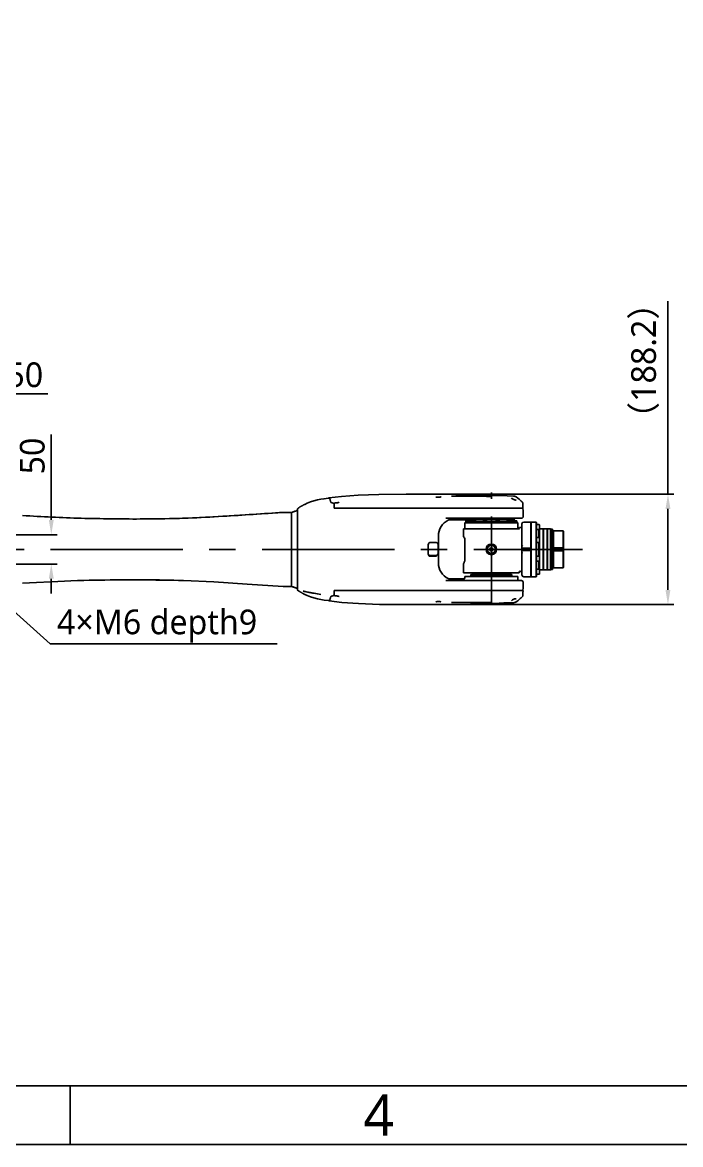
# Model space of a CAD drawing. Header units: millimetres. Extents: x 5828 to 7155, y 123 to 421.
# Drawn here: x 6437.1 to 6493.1, y 123.6 to 219.1 of the extents above; entities that cross this region are included whole.
import ezdxf
from ezdxf import colors
from ezdxf.entities.mleader import LeaderData, LeaderLine
from ezdxf.enums import TextEntityAlignment as Align
from ezdxf.math import Vec2, Vec3

# ---------------------------------------------------------------- set-up
doc = ezdxf.new("R2010")
doc.units = ezdxf.units.MM
doc.linetypes.add('CENTER', pattern=[0.6, 0.375, -0.075, 0.075, -0.075])
for name, color, linetype in [('中心线', 7, 'Continuous'), ('外形图', 7, 'Continuous'), ('多重引线', 7, 'Continuous'), ('尺寸标注', 7, 'Continuous'), ('模板', 7, 'Continuous')]:
    doc.layers.add(name, color=color, linetype=linetype)
doc.styles.add('微软雅黑', font='msyh.ttc', dxfattribs={"height": 2})
doc.dimstyles.new('尺寸标注_1_20比例', dxfattribs={"dimtxt": 1.5, "dimasz": 1.25, "dimexe": 0.5, "dimexo": 0.4, "dimgap": 0.5, "dimtad": 1, "dimdec": 1, "dimlfac": 20, "dimdsep": 46, "dimtxsty": '微软雅黑', "dimcen": 0.09, "dimadec": 0, "dimazin": 0, "dimtp": 0.01, "dimtm": 0.01, "dimtfac": 1, "dimtdec": 1, "dimtofl": 0, "dimtmove": 0, "dimatfit": 3, "dimfxl": 1, "dimtolj": 1, "dimarcsym": 0})

# ---------------------------------------------------------------- blocks, each defined once
blk = doc.blocks.new('图纸页')
at = {"layer": '模板', "color": 2}
blk.add_line((6441.156, 123.623), (6441.156, 128.623), dxfattribs=at)
for points in [[(6283.656, 123.623), (6283.656, 420.623), (6703.656, 420.623), (6703.656, 123.623)], [(6308.656, 128.623), (6308.656, 415.623), (6698.656, 415.623), (6698.656, 128.623)]]:
    blk.add_lwpolyline(points, close=True, dxfattribs=at)
at = {"layer": '模板', "color": 2, "style": '微软雅黑'}
blk.add_text('4', height=3.5, dxfattribs=at).set_placement((6467.406, 126.123), align=Align.MIDDLE_CENTER)
for tag, height, p in [('编号', 4, (6669.32, 150.508)), ('当前页', 1.667, (6668.109, 141.186)), ('总页数', 1.667, (6673.318, 141.186)), ('比例', 1.667, (6628.656, 133.623))]:
    blk.add_attdef(tag, text='', height=height, dxfattribs=at).set_placement(p, align=Align.MIDDLE)
blk = doc.blocks.new('*D1034')
at = {"layer": 'Defpoints', "color": 0}
for p in [(6432.087, 187.468), (6429.587, 174.401), (6432.087, 174.386)]:
    blk.add_point(p, dxfattribs=at)
at = {"layer": '尺寸标注', "color": 0, "linetype": 'Continuous', "lineweight": -2}
for p, q in [((6428.337, 187.468), (6427.087, 187.468)), ((6429.587, 174.801), (6429.587, 187.968)), ((6432.087, 174.786), (6432.087, 187.968)), ((6433.337, 187.468), (6439.249, 187.468))]:
    blk.add_line(p, q, dxfattribs=at)
at = {"layer": '尺寸标注', "color": 0}
for points in [[(6428.337, 187.26), (6428.337, 187.676), (6429.587, 187.468)], [(6433.337, 187.676), (6433.337, 187.26), (6432.087, 187.468)]]:
    blk.add_solid(points, dxfattribs=at)
at = {"layer": '尺寸标注', "color": 0, "insert": (6437.299, 190.14), "char_height": 2, "attachment_point": 2, "style": '微软雅黑'}
blk.add_mtext('\\A1;\\A1;{\\H1.05x;50}', dxfattribs=at)
blk = doc.blocks.new('*D1035')
at = {"layer": 'Defpoints', "color": 0}
for p in [(6431, 175.488), (6430.974, 172.988), (6439.552, 172.988)]:
    blk.add_point(p, dxfattribs=at)
at = {"layer": '尺寸标注', "color": 0, "linetype": 'Continuous', "lineweight": -2}
for p, q in [((6439.552, 176.738), (6439.552, 184.012)), ((6431.4, 175.488), (6440.052, 175.488)), ((6431.374, 172.988), (6440.052, 172.988)), ((6439.552, 171.738), (6439.552, 170.488))]:
    blk.add_line(p, q, dxfattribs=at)
at = {"layer": '尺寸标注', "color": 0}
for points in [[(6439.344, 176.738), (6439.761, 176.738), (6439.552, 175.488)], [(6439.761, 171.738), (6439.344, 171.738), (6439.552, 172.988)]]:
    blk.add_solid(points, dxfattribs=at)
at = {"layer": '尺寸标注', "color": 0, "insert": (6436.881, 180.611), "char_height": 2, "attachment_point": 1, "rotation": 90, "style": '微软雅黑'}
blk.add_mtext('\\A1;\\A1;{\\H1.05x;50}', dxfattribs=at)
blk = doc.blocks.new('*D1036')
at = {"layer": 'Defpoints', "color": 0}
for p in [(6471.242, 178.936), (6471.305, 169.54), (6492.011, 169.54)]:
    blk.add_point(p, dxfattribs=at)
at = {"layer": '尺寸标注', "color": 0, "linetype": 'Continuous', "lineweight": -2}
for p, q in [((6492.011, 178.936), (6492.011, 195.333)), ((6471.642, 178.936), (6492.511, 178.936)), ((6492.011, 177.686), (6492.011, 170.79)), ((6471.705, 169.54), (6492.511, 169.54))]:
    blk.add_line(p, q, dxfattribs=at)
at = {"layer": '尺寸标注', "color": 0}
for points in [[(6492.22, 177.686), (6491.803, 177.686), (6492.011, 178.936)], [(6491.803, 170.79), (6492.22, 170.79), (6492.011, 169.54)]]:
    blk.add_solid(points, dxfattribs=at)
at = {"layer": '尺寸标注', "color": 0, "insert": (6488.888, 190.277), "char_height": 2, "attachment_point": 2, "rotation": 90, "style": '微软雅黑'}
blk.add_mtext('\\A1;{\\H1.05x;（\\A1;188.2）}', dxfattribs=at)

msp = doc.modelspace()

# ---------------------------------------------------------------- linework, layer by layer
at = {"layer": '中心线', "color": 7, "linetype": 'CENTER', "ltscale": 20}
msp.add_line((6476.9876, 169.5402), (6476.9876, 179.0657), dxfattribs=at)
at = {"layer": '中心线', "color": 0, "linetype": 'CENTER', "ltscale": 30}
msp.add_line((6403.4862, 174.2381), (6484.7425, 174.2381), dxfattribs=at)
at = {"layer": '外形图', "color": 0, "linetype": 'Continuous'}
for p, q in [((6463.1684, 178.6126), (6463.1363, 178.594)), ((6463.1683, 178.6126), (6463.1685, 178.6126)), ((6472.6564, 178.6895), (6472.6274, 178.6844)), ((6478.6933, 178.6101), (6478.6876, 178.6269)), ((6479.0633, 178.7206), (6479.0604, 178.7221)), ((6479.0662, 178.719), (6479.0633, 178.7206)), ((6479.0689, 178.7175), (6479.0662, 178.719)), ((6479.0716, 178.716), (6479.0689, 178.7175)), ((6479.0742, 178.7145), (6479.0716, 178.716)), ((6479.0767, 178.713), (6479.0742, 178.7145)), ((6479.0792, 178.7116), (6479.0767, 178.713)), ((6479.0816, 178.7101), (6479.0792, 178.7116)), ((6479.0839, 178.7087), (6479.0816, 178.7101)), ((6479.0862, 178.7072), (6479.0839, 178.7087)), ((6479.0885, 178.7058), (6479.0862, 178.7072)), ((6479.0908, 178.7043), (6479.0885, 178.7058)), ((6479.0931, 178.7028), (6479.0908, 178.7043)), ((6479.0954, 178.7013), (6479.0931, 178.7028)), ((6479.0979, 178.6996), (6479.0954, 178.7013)), ((6479.1008, 178.6977), (6479.0979, 178.6996)), ((6479.1033, 178.6959), (6479.1008, 178.6977)), ((6460.4874, 177.6189), (6460.479, 177.5791)), ((6460.4874, 176.2896), (6460.4874, 177.6446)), ((6460.4874, 170.9294), (6460.4874, 177.5467)), ((6461.1117, 178.066), (6461.1107, 178.0655)), ((6463.6289, 177.738), (6479.676, 177.738)), ((6463.6344, 178.1946), (6463.6337, 178.1949)), ((6463.6815, 178.1882), (6463.6594, 178.1897)), ((6464.0079, 178.2337), (6463.9789, 178.2248)), ((6464.0283, 178.2419), (6464.0079, 178.2337)), ((6464.0391, 178.2481), (6464.0283, 178.2419)), ((6479.0876, 178.4315), (6479.0876, 178.4314)), ((6479.6017, 178.2718), (6479.6018, 178.2717)), ((6479.6356, 178.2334), (6479.6315, 178.2388)), ((6479.6356, 178.2334), (6479.6359, 178.2329)), ((6479.6429, 178.2223), (6479.6359, 178.2329)), ((6453.3072, 177.0028), (6450.4497, 176.8768)), ((6450.702, 176.8851), (6450.4497, 176.8768)), ((6459.2769, 177.3874), (6453.3072, 177.0028)), ((6459.298, 177.3881), (6459.2769, 177.3874)), ((6459.9874, 177.3881), (6459.298, 177.3881)), ((6459.9887, 177.3884), (6459.9874, 177.388)), ((6459.9874, 177.3877), (6459.9874, 177.3881)), ((6459.9874, 177.3877), (6459.9874, 177.388)), ((6459.9874, 171.0894), (6459.9874, 177.3877)), ((6479.5428, 176.888), (6473.1119, 176.888)), ((6473.9807, 176.738), (6473.3548, 176.738)), ((6473.9807, 176.888), (6473.7966, 176.8768)), ((6478.9376, 176.738), (6473.9807, 176.738)), ((6474.8216, 176.513), (6474.8216, 176.638)), ((6474.8466, 176.663), (6475.0716, 176.663)), ((6475.0966, 176.513), (6475.0966, 176.638)), ((6475.2376, 176.583), (6475.2376, 176.738)), ((6475.3651, 176.583), (6475.2376, 176.583)), ((6475.2576, 176.563), (6475.2376, 176.583)), ((6475.3651, 176.563), (6475.2576, 176.563)), ((6475.2759, 176.563), (6475.2626, 176.513)), ((6475.3651, 176.513), (6475.3651, 176.638)), ((6475.3901, 176.663), (6475.6151, 176.663)), ((6475.6401, 176.513), (6475.6401, 176.638)), ((6476.3065, 176.583), (6475.6401, 176.583)), ((6476.3065, 176.563), (6475.6401, 176.563)), ((6476.3065, 176.513), (6476.3065, 176.638)), ((6476.3315, 176.663), (6476.5565, 176.663)), ((6476.5815, 176.513), (6476.5815, 176.638)), ((6477.3936, 176.583), (6476.5815, 176.583)), ((6477.3936, 176.563), (6476.5815, 176.563)), ((6477.3936, 176.513), (6477.3936, 176.638)), ((6477.4186, 176.663), (6477.6436, 176.663)), ((6477.6686, 176.513), (6477.6686, 176.638)), ((6478.335, 176.583), (6477.6686, 176.583)), ((6478.335, 176.563), (6477.6686, 176.563)), ((6478.335, 176.513), (6478.335, 176.638)), ((6478.36, 176.663), (6478.585, 176.663)), ((6478.61, 176.513), (6478.61, 176.638)), ((6478.7376, 176.583), (6478.61, 176.583)), ((6478.7176, 176.563), (6478.61, 176.563)), ((6478.6992, 176.563), (6478.7126, 176.513)), ((6478.7176, 176.563), (6478.7376, 176.583)), ((6478.7376, 176.583), (6478.7376, 176.738)), ((6478.8785, 176.513), (6478.8785, 176.638)), ((6478.9035, 176.663), (6479.1285, 176.663)), ((6478.9376, 176.738), (6478.9376, 176.788)), ((6479.1535, 176.513), (6479.1535, 176.638)), ((6480.3376, 176.563), (6479.7376, 176.563)), ((6480.3376, 176.538), (6480.3626, 176.563)), ((6480.3376, 176.563), (6480.3376, 174.488)), ((6480.3626, 176.563), (6480.8126, 176.563)), ((6480.3626, 171.913), (6480.3626, 176.563)), ((6480.8376, 176.538), (6480.8126, 176.563)), ((6480.8126, 176.563), (6480.8126, 171.913)), ((6474.6125, 175.988), (6474.6125, 175.503)), ((6474.6126, 175.988), (6479.3782, 175.988)), ((6474.7375, 176.493), (6474.7575, 176.513)), ((6474.7375, 176.493), (6479.2376, 176.493)), ((6474.7375, 175.988), (6474.7375, 176.493)), ((6474.7575, 176.513), (6474.8216, 176.513)), ((6474.8216, 176.513), (6474.8483, 176.513)), ((6474.8483, 176.513), (6475.3736, 176.513)), ((6475.3736, 176.513), (6475.4478, 176.513)), ((6475.4478, 176.513), (6476.3565, 176.513)), ((6476.3565, 176.513), (6476.4654, 176.513)), ((6476.4654, 176.513), (6477.5098, 176.513)), ((6477.5098, 176.513), (6477.6186, 176.513)), ((6477.6186, 176.513), (6478.5272, 176.513)), ((6478.5272, 176.513), (6478.6016, 176.513)), ((6478.6016, 176.513), (6479.127, 176.513)), ((6479.127, 176.513), (6479.1535, 176.513)), ((6479.1535, 176.513), (6479.2176, 176.513)), ((6479.2376, 176.493), (6479.2176, 176.513)), ((6479.2376, 175.988), (6479.2376, 176.493)), ((6479.3845, 176.086), (6479.3876, 176.0899)), ((6479.4364, 176.0896), (6479.3876, 176.09)), ((6479.5876, 174.338), (6479.5876, 176.413)), ((6480.8376, 176.538), (6480.8376, 171.938)), ((6480.8376, 176.3445), (6481.0626, 176.3445)), ((6480.8376, 175.9195), (6481.0626, 175.9195)), ((6481.0376, 175.9195), (6481.0376, 175.235)), ((6481.0876, 176.3195), (6481.0876, 175.9445)), ((6481.0876, 175.988), (6481.3976, 175.988)), ((6481.0876, 175.21), (6481.0876, 175.9445)), ((6481.4126, 175.973), (6481.3976, 175.988)), ((6481.3976, 175.988), (6481.3976, 172.488)), ((6481.4126, 175.973), (6481.4276, 175.988)), ((6481.4126, 172.503), (6481.4126, 175.973)), ((6481.4276, 175.988), (6481.7413, 175.988)), ((6481.4276, 172.488), (6481.4276, 175.988)), ((6481.7563, 175.973), (6481.7413, 175.988)), ((6481.7413, 175.988), (6481.7413, 172.488)), ((6481.7563, 175.973), (6481.7713, 175.988)), ((6481.7563, 172.503), (6481.7563, 175.973)), ((6481.7713, 175.988), (6482.0201, 175.988)), ((6481.7713, 172.488), (6481.7713, 175.988)), ((6482.0376, 175.9705), (6482.0201, 175.988)), ((6482.0201, 175.988), (6482.0201, 172.488)), ((6482.0376, 172.5055), (6482.0376, 175.9705)), ((6482.1776, 175.9618), (6482.0376, 175.9618)), ((6482.1776, 175.8537), (6482.0376, 175.8537)), ((6482.1876, 175.9518), (6482.1776, 175.9618)), ((6482.1776, 175.9618), (6482.1776, 175.5787)), ((6482.1876, 175.8437), (6482.1776, 175.8537)), ((6482.1876, 175.5887), (6482.1776, 175.5787)), ((6482.1876, 175.9518), (6482.1876, 172.5242)), ((6482.2126, 175.663), (6482.1876, 175.688)), ((6482.2126, 175.663), (6482.2126, 172.813)), ((6482.2376, 175.763), (6482.2876, 175.813)), ((6482.2376, 174.338), (6482.2376, 175.763)), ((6482.2876, 175.813), (6483.0876, 175.813)), ((6482.2876, 175.813), (6482.2876, 174.365)), ((6483.1376, 175.763), (6483.0876, 175.813)), ((6483.0876, 174.365), (6483.0876, 175.813)), ((6483.1376, 175.763), (6483.1376, 174.338)), ((6471.7632, 174.8255), (6471.9257, 174.8255)), ((6472.2644, 174.8255), (6471.9257, 174.8255)), ((6472.2644, 174.8255), (6472.3082, 174.8255)), ((6472.3082, 174.8194), (6472.3082, 174.8255)), ((6472.4875, 175.388), (6472.4875, 173.088)), ((6474.7375, 175.0695), (6474.7375, 173.3232)), ((6480.8376, 175.235), (6481.0626, 175.235)), ((6480.8376, 174.81), (6481.0626, 174.81)), ((6481.0376, 174.81), (6481.0376, 173.666)), ((6481.0876, 175.21), (6481.0876, 174.835)), ((6481.0876, 173.641), (6481.0876, 174.835)), ((6482.1776, 175.5787), (6482.0376, 175.5787)), ((6482.1776, 175.3495), (6482.0376, 175.3495)), ((6482.1776, 175.0745), (6482.0376, 175.0745)), ((6482.1776, 174.9878), (6482.0376, 174.9878)), ((6482.1776, 174.7128), (6482.0376, 174.7128)), ((6482.1876, 175.3395), (6482.1776, 175.3495)), ((6482.1776, 175.3495), (6482.1776, 175.0745)), ((6482.1876, 175.0845), (6482.1776, 175.0745)), ((6482.1876, 174.9778), (6482.1776, 174.9878)), ((6482.1776, 174.9878), (6482.1776, 174.7128)), ((6482.1876, 174.7228), (6482.1776, 174.7128)), ((6482.2376, 175.338), (6482.2126, 175.363)), ((6471.6259, 173.8505), (6471.6259, 174.6255)), ((6471.6578, 173.7255), (6472.2644, 173.7255)), ((6472.3082, 173.6505), (6472.3082, 173.7316)), ((6472.4527, 173.9255), (6472.4527, 174.6255)), ((6476.8433, 174.235), (6476.9128, 174.3615)), ((6476.9181, 174.1115), (6476.8433, 174.235)), ((6476.9128, 174.3615), (6477.0571, 174.3645)), ((6477.0624, 174.1146), (6476.9181, 174.1115)), ((6477.0571, 174.3645), (6477.1319, 174.2411)), ((6477.1319, 174.2411), (6477.0624, 174.1146)), ((6479.5876, 174.338), (6479.7376, 174.338)), ((6479.5876, 174.138), (6479.5876, 174.338)), ((6479.5876, 174.138), (6479.7376, 174.138)), ((6479.5876, 172.063), (6479.5876, 174.138)), ((6479.7376, 174.338), (6480.3376, 174.338)), ((6479.7376, 174.138), (6480.3376, 174.138)), ((6480.3376, 173.988), (6480.3376, 174.488)), ((6480.3376, 173.988), (6480.3376, 171.913)), ((6482.1776, 174.5844), (6482.0376, 174.5844)), ((6482.1776, 174.3094), (6482.0376, 174.3094)), ((6482.1776, 173.7632), (6482.0376, 173.7632)), ((6482.1876, 174.5744), (6482.1776, 174.5844)), ((6482.1776, 174.5844), (6482.1776, 174.3094)), ((6482.1876, 174.3194), (6482.1776, 174.3094)), ((6482.1876, 173.7532), (6482.1776, 173.7632)), ((6482.1776, 173.7632), (6482.1776, 173.4882)), ((6482.2376, 174.338), (6483.1376, 174.338)), ((6482.2376, 174.138), (6482.2376, 174.338)), ((6482.2376, 174.138), (6483.1376, 174.138)), ((6482.2376, 172.713), (6482.2376, 174.138)), ((6482.2876, 174.365), (6483.0876, 174.365)), ((6483.0876, 174.111), (6482.2876, 174.111)), ((6482.2876, 174.111), (6482.2876, 172.663)), ((6483.0876, 172.663), (6483.0876, 174.111)), ((6483.1376, 174.138), (6483.1376, 174.338)), ((6483.1376, 174.138), (6483.1376, 172.713)), ((6471.7632, 173.6505), (6472.3082, 173.6505)), ((6474.6125, 172.238), (6474.6125, 172.873)), ((6480.8376, 173.666), (6481.0626, 173.666)), ((6480.8376, 173.241), (6481.0626, 173.241)), ((6481.0376, 173.241), (6481.0376, 172.5565)), ((6481.0876, 173.641), (6481.0876, 173.266)), ((6481.0876, 172.5315), (6481.0876, 173.266)), ((6482.1776, 173.4882), (6482.0376, 173.4882)), ((6482.1776, 173.1061), (6482.0376, 173.1061)), ((6482.1776, 172.8311), (6482.0376, 172.8311)), ((6482.1876, 173.4982), (6482.1776, 173.4882)), ((6482.1876, 173.0961), (6482.1776, 173.1061)), ((6482.1776, 173.1061), (6482.1776, 172.5142)), ((6482.1876, 172.8411), (6482.1776, 172.8311)), ((6482.2126, 172.813), (6482.1876, 172.788)), ((6482.2376, 173.138), (6482.2126, 173.113)), ((6460.4874, 170.8314), (6460.4874, 172.1864)), ((6474.6125, 172.238), (6479.3626, 172.238)), ((6474.7375, 171.838), (6474.7375, 171.938)), ((6474.7376, 171.938), (6479.2376, 171.938)), ((6475.2953, 172.138), (6475.2376, 172.038)), ((6475.2376, 172.038), (6478.7376, 172.038)), ((6475.2376, 171.938), (6475.2376, 172.038)), ((6475.2953, 172.138), (6478.6798, 172.138)), ((6475.5501, 172.238), (6475.5501, 172.163)), ((6475.8251, 172.238), (6475.8251, 172.163)), ((6475.8626, 172.238), (6475.8626, 172.138)), ((6475.9308, 172.238), (6475.9308, 172.163)), ((6476.2058, 172.238), (6476.2058, 172.163)), ((6476.8501, 172.238), (6476.8501, 172.163)), ((6477.1251, 172.238), (6477.1251, 172.163)), ((6477.7693, 172.238), (6477.7693, 172.163)), ((6478.0443, 172.238), (6478.0443, 172.163)), ((6478.1126, 172.238), (6478.1126, 172.138)), ((6478.1501, 172.238), (6478.1501, 172.163)), ((6478.4251, 172.238), (6478.4251, 172.163)), ((6478.6798, 172.138), (6478.7376, 172.038)), ((6478.7376, 171.938), (6478.7376, 172.038)), ((6479.2376, 171.688), (6479.2376, 171.938)), ((6479.3626, 172.238), (6479.3626, 172.2866)), ((6479.4364, 172.417), (6479.4504, 172.3859)), ((6480.3376, 171.913), (6479.7376, 171.913)), ((6480.3376, 171.938), (6480.3626, 171.913)), ((6480.3626, 171.913), (6480.8126, 171.913)), ((6480.8376, 171.938), (6480.8126, 171.913)), ((6480.8376, 172.5565), (6481.0626, 172.5565)), ((6480.8376, 172.1315), (6481.0626, 172.1315)), ((6481.0876, 172.5315), (6481.0876, 172.1565)), ((6481.0876, 172.488), (6481.3976, 172.488)), ((6481.4126, 172.503), (6481.3976, 172.488)), ((6481.4126, 172.503), (6481.4276, 172.488)), ((6481.4276, 172.488), (6481.7413, 172.488)), ((6481.7563, 172.503), (6481.7413, 172.488)), ((6481.7563, 172.503), (6481.7713, 172.488)), ((6481.7713, 172.488), (6482.0201, 172.488)), ((6482.0376, 172.5055), (6482.0201, 172.488)), ((6482.1776, 172.6223), (6482.0376, 172.6223)), ((6482.1776, 172.5142), (6482.0376, 172.5142)), ((6482.1876, 172.6323), (6482.1776, 172.6223)), ((6482.1876, 172.5242), (6482.1776, 172.5142)), ((6482.2376, 172.713), (6482.2876, 172.663)), ((6482.2876, 172.663), (6483.0876, 172.663)), ((6483.1376, 172.713), (6483.0876, 172.663)), ((6437.6994, 171.3893), (6437.0982, 171.3531)), ((6440.0973, 171.5193), (6437.6993, 171.3893)), ((6441.7902, 171.5809), (6440.0973, 171.5193)), ((6441.7902, 171.5809), (6446.0947, 171.6532)), ((6442.3139, 171.5954), (6441.7902, 171.5809)), ((6446.0947, 171.6532), (6450.7663, 171.5887)), ((6450.7944, 171.5878), (6450.7647, 171.5888)), ((6459.2758, 171.0886), (6459.297, 171.0879)), ((6459.297, 171.0879), (6459.9874, 171.0879)), ((6459.9874, 171.0869), (6459.9874, 171.0894)), ((6459.9874, 171.088), (6459.9874, 171.0894)), ((6459.9887, 171.0876), (6459.9874, 171.088)), ((6473.1119, 171.588), (6479.543, 171.588)), ((6473.9807, 171.738), (6473.3548, 171.738)), ((6474.7106, 171.738), (6473.9807, 171.738)), ((6461.1117, 170.41), (6461.1107, 170.4105)), ((6463.143, 169.8828), (6463.1764, 169.8635)), ((6463.1765, 169.8634), (6463.1763, 169.8635)), ((6463.6289, 170.738), (6479.676, 170.738)), ((6463.6628, 170.2858), (6463.6823, 170.2875)), ((6463.6823, 170.2875), (6463.7068, 170.2882)), ((6478.6956, 169.849), (6478.7006, 169.8646)), ((6479.0902, 170.045), (6479.0965, 170.0429)), ((6479.0965, 170.0429), (6479.0966, 170.0428)), ((6479.5271, 170.1242), (6479.6097, 170.2042)), ((6479.6098, 170.2044), (6479.6097, 170.2043)), ((6479.6395, 170.2372), (6479.6436, 170.2426)), ((6479.6436, 170.2426), (6479.6439, 170.2431)), ((6479.6439, 170.2431), (6479.6516, 170.2551)), ((6472.3189, 169.7876), (6472.3411, 169.7918)), ((6472.3411, 169.7918), (6472.3693, 169.7955)), ((6472.6353, 169.7916), (6472.6629, 169.7868)), ((6472.6629, 169.7868), (6472.683, 169.7818)), ((6477.9206, 169.6744), (6477.9206, 169.6765)), ((6478.3796, 169.6909), (6478.3796, 169.6888)), ((6478.3797, 169.688), (6478.874, 169.704)), ((6478.8738, 169.704), (6478.878, 169.7041)), ((6478.8835, 169.7043), (6478.887, 169.7045)), ((6478.887, 169.7045), (6478.8893, 169.7046)), ((6478.8893, 169.7046), (6478.8916, 169.7048)), ((6478.8916, 169.7048), (6478.894, 169.7049)), ((6478.894, 169.7049), (6478.8964, 169.705)), ((6478.8964, 169.705), (6478.8988, 169.7052)), ((6478.8988, 169.7052), (6478.9013, 169.7054)), ((6478.9013, 169.7054), (6478.9039, 169.7056)), ((6478.9039, 169.7056), (6478.9065, 169.7059)), ((6478.9065, 169.7059), (6478.9093, 169.7061)), ((6478.9093, 169.7061), (6478.912, 169.7064)), ((6478.912, 169.7064), (6478.9149, 169.7067)), ((6478.9149, 169.7067), (6478.9179, 169.7071)), ((6478.9179, 169.7071), (6478.9209, 169.7075)), ((6478.9209, 169.7075), (6478.9241, 169.7079)), ((6478.9241, 169.7079), (6478.9274, 169.7083)), ((6478.9274, 169.7083), (6478.9309, 169.7089)), ((6479.0169, 169.7312), (6479.0205, 169.7325)), ((6479.0205, 169.7325), (6479.0241, 169.7339)), ((6479.0241, 169.7339), (6479.0276, 169.7353)), ((6479.0276, 169.7353), (6479.031, 169.7366)), ((6479.031, 169.7366), (6479.0343, 169.738)), ((6479.0343, 169.738), (6479.0375, 169.7393)), ((6479.0375, 169.7393), (6479.0407, 169.7407)), ((6479.0407, 169.7407), (6479.0438, 169.742)), ((6479.0438, 169.742), (6479.0468, 169.7434)), ((6479.0468, 169.7434), (6479.0498, 169.7447)), ((6479.0498, 169.7447), (6479.0526, 169.7461)), ((6479.0526, 169.7461), (6479.0554, 169.7474)), ((6479.0554, 169.7474), (6479.0582, 169.7487)), ((6479.0582, 169.7487), (6479.0608, 169.75)), ((6479.0608, 169.75), (6479.0634, 169.7513)), ((6479.0634, 169.7513), (6479.066, 169.7526)), ((6479.066, 169.7526), (6479.0684, 169.7539)), ((6479.0684, 169.7539), (6479.0709, 169.7552)), ((6479.0709, 169.7552), (6479.0733, 169.7565)), ((6479.0733, 169.7565), (6479.0756, 169.7578)), ((6479.0756, 169.7578), (6479.0779, 169.7591)), ((6479.0779, 169.7591), (6479.0801, 169.7603)), ((6479.0801, 169.7603), (6479.0823, 169.7616)), ((6479.0823, 169.7616), (6479.0845, 169.7629)), ((6479.0845, 169.7629), (6479.0866, 169.7641)), ((6479.0866, 169.7641), (6479.0887, 169.7654)), ((6479.0887, 169.7654), (6479.0908, 169.7667)), ((6479.0908, 169.7667), (6479.0928, 169.7679)), ((6479.0928, 169.7679), (6479.0949, 169.7692)), ((6479.0949, 169.7692), (6479.0969, 169.7705)), ((6479.0969, 169.7705), (6479.0989, 169.7718)), ((6479.0989, 169.7718), (6479.101, 169.7731)), ((6479.101, 169.7731), (6479.1031, 169.7745)), ((6479.1031, 169.7745), (6479.1053, 169.776)), ((6479.1053, 169.776), (6479.1078, 169.7777)), ((6479.1078, 169.7777), (6479.1113, 169.7801))]:
    msp.add_line(p, q, dxfattribs=at)
for points in [[(6462.4875, 178.4978), (6462.2074, 178.4418), (6461.8973, 178.363), (6461.6042, 178.2699), (6461.3273, 178.163), (6461.1107, 178.0655)], [(6463.0986, 178.5985), (6462.7572, 178.5439), (6462.4875, 178.4978)], [(6476.9876, 178.8299), (6475.1779, 178.8846), (6472.7509, 178.9326), (6469.7325, 178.9392), (6467.411, 178.9107), (6465.6539, 178.8488), (6464.2518, 178.7451), (6463.1686, 178.6126)], [(6472.312, 178.6882), (6472.2956, 178.6925), (6472.2861, 178.6962), (6472.2846, 178.697)], [(6472.3615, 178.6805), (6472.3349, 178.684), (6472.312, 178.6882)], [(6472.6275, 178.6844), (6472.6147, 178.6823), (6472.5599, 178.6717), (6472.4987, 178.6653), (6472.4364, 178.6693), (6472.3786, 178.6782), (6472.3614, 178.6805)], [(6472.6902, 178.6999), (6472.6909, 178.7007), (6472.6876, 178.6988), (6472.6758, 178.6945), (6472.6564, 178.6895)], [(6478.866, 178.772), (6478.3386, 178.7891), (6477.6327, 178.811), (6476.9876, 178.8299)], [(6479.0886, 178.4332), (6479.0886, 178.4332), (6479.0795, 178.4305), (6479.0511, 178.4308), (6479.007, 178.4388), (6478.9524, 178.4546), (6478.8927, 178.4771), (6478.833, 178.5046), (6478.7762, 178.5366), (6478.7263, 178.5728), (6478.6933, 178.6101)], [(6479.0604, 178.7221), (6479.0589, 178.7229), (6479.0573, 178.7237), (6479.0558, 178.7245), (6479.0542, 178.7253), (6479.0526, 178.7261), (6479.0509, 178.7269), (6479.0493, 178.7277), (6479.0476, 178.7286), (6479.0458, 178.7294), (6479.0441, 178.7302), (6479.0423, 178.731), (6479.0405, 178.7319), (6479.0386, 178.7327), (6479.0367, 178.7336), (6479.0348, 178.7344), (6479.0329, 178.7353), (6479.0309, 178.7361), (6479.0289, 178.737), (6479.0268, 178.7378), (6479.0247, 178.7387), (6479.0226, 178.7396), (6479.0204, 178.7404), (6479.0183, 178.7413), (6479.016, 178.7421), (6479.0138, 178.743), (6479.0115, 178.7439), (6479.0092, 178.7447), (6479.0068, 178.7456), (6479.0044, 178.7465), (6479.0019, 178.7473), (6478.9994, 178.7482), (6478.9968, 178.7491), (6478.9942, 178.7499), (6478.9915, 178.7508), (6478.9888, 178.7517), (6478.986, 178.7525), (6478.9832, 178.7534), (6478.9804, 178.7543), (6478.9775, 178.7551), (6478.9745, 178.7559), (6478.9716, 178.7567), (6478.9686, 178.7575), (6478.9656, 178.7583), (6478.9626, 178.7591), (6478.9596, 178.7598), (6478.9566, 178.7606), (6478.9536, 178.7613), (6478.9505, 178.762), (6478.9475, 178.7626), (6478.9444, 178.7633), (6478.9413, 178.7639), (6478.9383, 178.7645), (6478.9352, 178.7651), (6478.9322, 178.7656), (6478.9291, 178.7662), (6478.9261, 178.7667), (6478.923, 178.7672), (6478.9199, 178.7676), (6478.9168, 178.7681), (6478.9137, 178.7685), (6478.9105, 178.7689), (6478.9073, 178.7693), (6478.9041, 178.7696), (6478.9008, 178.7699), (6478.8975, 178.7703), (6478.894, 178.7706), (6478.8904, 178.7708), (6478.8866, 178.7711), (6478.8824, 178.7713), (6478.8774, 178.7716), (6478.8708, 178.7719), (6478.866, 178.772)], [(6479.6017, 178.2718), (6479.5191, 178.3518), (6479.4439, 178.423), (6479.3537, 178.5037), (6479.2275, 178.6062), (6479.1033, 178.696)], [(6460.4874, 177.5467), (6460.3861, 177.5138), (6460.2656, 177.4753), (6460.1321, 177.4333), (6459.9881, 177.3883)], [(6460.4182, 177.5241), (6460.3257, 177.4944), (6460.15, 177.4389), (6459.9887, 177.3884)], [(6460.479, 177.5791), (6460.4555, 177.546), (6460.4182, 177.5241)], [(6461.1117, 178.0659), (6461.077, 178.0491), (6461.0436, 178.0325), (6461.0112, 178.0161), (6460.9797, 177.9998), (6460.9491, 177.9837), (6460.9192, 177.9676), (6460.8902, 177.9516), (6460.8618, 177.9358), (6460.8341, 177.92), (6460.8071, 177.9044), (6460.7807, 177.8888), (6460.7549, 177.8733), (6460.7297, 177.8579), (6460.7051, 177.8426), (6460.6809, 177.8273), (6460.6573, 177.8122), (6460.6342, 177.7972), (6460.6117, 177.7822), (6460.5896, 177.7675), (6460.5679, 177.7527), (6460.5466, 177.7381), (6460.5302, 177.7266)], [(6463.6594, 178.1897), (6463.6434, 178.1921), (6463.6344, 178.1946)], [(6463.9789, 178.2248), (6463.9433, 178.216), (6463.9031, 178.2078), (6463.8606, 178.2008), (6463.8183, 178.1952), (6463.7782, 178.1913), (6463.7415, 178.1888), (6463.7091, 178.1879), (6463.6815, 178.1882)], [(6479.6315, 178.2388), (6479.6075, 178.2661), (6479.6018, 178.2717)], [(6479.6642, 178.1492), (6479.6601, 178.1796), (6479.6429, 178.2223)], [(6479.6753, 177.7637), (6479.6716, 177.8951), (6479.6659, 178.0923), (6479.6642, 178.1492)], [(6479.6931, 177.0413), (6479.6884, 177.2477), (6479.682, 177.5128), (6479.676, 177.738)], [(6450.7944, 171.5878), (6453.3668, 171.4702), (6456.2196, 171.2926), (6459.2758, 171.0886)], [(6459.9881, 171.0878), (6460.1321, 171.0428), (6460.2656, 171.0007), (6460.3861, 170.9623), (6460.4874, 170.9294)], [(6459.9887, 171.0876), (6460.15, 171.0372), (6460.3257, 170.9816), (6460.4182, 170.9519)], [(6479.676, 170.738), (6479.682, 170.9633), (6479.6884, 171.2283), (6479.6931, 171.4347)], [(6460.5302, 170.7494), (6460.5453, 170.7389), (6460.5647, 170.7255), (6460.584, 170.7123), (6460.6033, 170.6994), (6460.623, 170.6863), (6460.6433, 170.6729), (6460.6641, 170.6594), (6460.6857, 170.6457), (6460.708, 170.6316), (6460.7312, 170.6172), (6460.7551, 170.6026), (6460.7799, 170.5878), (6460.8055, 170.5726), (6460.8321, 170.5572), (6460.8596, 170.5415), (6460.8883, 170.5254), (6460.9184, 170.5089), (6460.9498, 170.492), (6460.9828, 170.4746), (6461.0174, 170.4567), (6461.0535, 170.4385), (6461.0913, 170.42), (6461.1117, 170.4101)], [(6461.1107, 170.4105), (6461.3273, 170.313), (6461.6042, 170.2061), (6461.8973, 170.113), (6462.2074, 170.0342), (6462.4875, 169.9782)], [(6462.4875, 169.9782), (6462.7572, 169.9321), (6463.0986, 169.8775)], [(6463.1766, 169.8634), (6464.2686, 169.7301), (6465.6843, 169.6261), (6467.4622, 169.5644), (6469.8072, 169.5365), (6472.8037, 169.544), (6475.2034, 169.5919), (6476.9956, 169.6461)], [(6463.6413, 170.281), (6463.6417, 170.2811), (6463.649, 170.2834), (6463.6628, 170.2858)], [(6463.7068, 170.2882), (6463.736, 170.2877), (6463.7693, 170.286), (6463.8061, 170.283), (6463.8454, 170.2785), (6463.886, 170.2725), (6463.9258, 170.2654), (6463.9628, 170.2574), (6463.995, 170.249), (6464.0207, 170.2406)], [(6464.0207, 170.2406), (6464.0386, 170.233), (6464.0404, 170.2321)], [(6478.7006, 169.8646), (6478.7325, 169.9016), (6478.7817, 169.9379), (6478.8382, 169.9699), (6478.8976, 169.9976), (6478.9572, 170.0203), (6479.0121, 170.0366), (6479.0567, 170.045)], [(6479.0567, 170.045), (6479.0862, 170.0457), (6479.0902, 170.045)], [(6479.1113, 169.78), (6479.2355, 169.8698), (6479.3617, 169.9723), (6479.4519, 170.053), (6479.5271, 170.1242)], [(6479.6098, 170.2044), (6479.6155, 170.2099), (6479.6395, 170.2372)], [(6479.6516, 170.2551), (6479.6684, 170.2975), (6479.6722, 170.3268)], [(6479.6722, 170.3268), (6479.6739, 170.3838), (6479.6796, 170.5809), (6479.6833, 170.7123)], [(6472.293, 169.7798), (6472.2923, 169.7789), (6472.2939, 169.7797), (6472.303, 169.7834), (6472.3189, 169.7876)], [(6472.3694, 169.7955), (6472.3829, 169.7972), (6472.44, 169.8062), (6472.5022, 169.8108), (6472.5637, 169.805), (6472.6191, 169.7944), (6472.6355, 169.7916)], [(6472.683, 169.7818), (6472.6953, 169.7773), (6472.6977, 169.7761)], [(6476.9956, 169.6461), (6477.6407, 169.665), (6477.9207, 169.6737)], [(6478.878, 169.7041), (6478.8796, 169.7042), (6478.8835, 169.7043)], [(6478.9309, 169.7089), (6478.9327, 169.7091), (6478.9345, 169.7094), (6478.9364, 169.7097), (6478.9383, 169.7101), (6478.9403, 169.7104), (6478.9424, 169.7108), (6478.9445, 169.7112), (6478.9466, 169.7116), (6478.9488, 169.712), (6478.951, 169.7125), (6478.9533, 169.7129), (6478.9556, 169.7134), (6478.9579, 169.7139), (6478.9603, 169.7145), (6478.9627, 169.715), (6478.9651, 169.7156), (6478.9675, 169.7161), (6478.9699, 169.7167), (6478.9722, 169.7173), (6478.9746, 169.718), (6478.977, 169.7186), (6478.9794, 169.7192), (6478.9817, 169.7199), (6478.984, 169.7205), (6478.9863, 169.7212), (6478.9885, 169.7218), (6478.9907, 169.7225), (6478.9929, 169.7231), (6478.9951, 169.7238), (6478.9972, 169.7245), (6478.9992, 169.7251), (6479.0013, 169.7258), (6479.0033, 169.7265), (6479.0053, 169.7271), (6479.0073, 169.7278), (6479.0093, 169.7285), (6479.0112, 169.7292), (6479.0131, 169.7298), (6479.0169, 169.7312)]]:
    msp.add_lwpolyline(points, dxfattribs=at)
for radius in [0.45, 0.4, 0.35]:
    msp.add_circle((6476.9876, 174.238), radius, dxfattribs=at)
for centre, radius, start, end in [((6474.5015, 31.2172), 147.5436, 89.191815, 90.354924), ((6479.4509, 375.455), 196.7298, 269.164597, 269.281842), ((6460.5874, 177.6446), 0.1, 124.942919, 180), ((6479.6503, 177.763), 0.025, 270, 1.571411), ((6447.1247, 282.584), 105.7594, 271.938432, 272.204474), ((6445.7544, 314.6478), 137.8522, 272.260936, 273.495126), ((6473.9875, 175.388), 1.5, 116.765501, 180), ((6473.3571, 176.638), 0.1, 90, 116.765501), ((6473.3548, 176.6383), 0.0998, 95.648255, 97.645918), ((6473.3548, 176.6383), 0.0997, 90.003707, 95.650621), ((6474.8466, 176.638), 0.025, 90, 180), ((6475.0716, 176.638), 0.025, 0, 90), ((6475.3901, 176.638), 0.025, 90, 180), ((6475.6151, 176.638), 0.025, 0, 90), ((6476.3315, 176.638), 0.025, 90, 180), ((6476.5565, 176.638), 0.025, 0, 90), ((6477.4186, 176.638), 0.025, 90, 180), ((6477.6436, 176.638), 0.025, 0, 90), ((6478.36, 176.638), 0.025, 90, 180), ((6478.585, 176.638), 0.025, 0, 90), ((6478.9035, 176.638), 0.025, 90, 180), ((6479.0376, 176.788), 0.1, 90, 180), ((6479.1285, 176.638), 0.025, 0, 90), ((6479.5431, 177.038), 0.15, 270, 1.246298), ((6479.7376, 176.413), 0.15, 90, 180), ((6487.3895, 169.8857), 10.1253, 142.240483, 142.938303), ((6479.4376, 176.2396), 0.15, 269.566066, 0), ((6481.0626, 176.3195), 0.025, 0, 90), ((6481.0626, 175.9445), 0.025, 270, 0), ((6472.2643, 174.6456), 0.1799, 79.912465, 89.987217), ((6472.264, 174.6445), 0.181, 69.673489, 79.886933), ((6474.4875, 175.0695), 0.25, 0, 33.569071), ((6481.0626, 175.21), 0.025, 0, 90), ((6481.0626, 174.835), 0.025, 270, 0), ((6476.9876, 174.238), 0.125, 91.211346, 270.0553), ((6476.9876, 174.238), 0.125, 271.211346, 90.0553), ((6479.7376, 174.488), 0.15, 132.292549, 180), ((6479.7376, 173.988), 0.15, 180, 227.707451), ((6485.8544, 170.7946), 5.0467, 134.971085, 135.403439), ((6485.8544, 177.6814), 5.0467, 224.59656, 225.028914), ((6479.5208, 170.7946), 5.0467, 44.596561, 45.028915), ((6479.5208, 177.6814), 5.0467, 314.971086, 315.40344), ((6473.9875, 173.088), 1.5, 180, 243.234499), ((6474.4875, 173.3232), 0.25, 344.529224, 0), ((6481.0626, 173.641), 0.025, 0, 90), ((6481.0626, 173.266), 0.025, 270, 0), ((6474.6375, 171.838), 0.1, 270, 0), ((6475.5751, 172.163), 0.025, 180, 270), ((6475.8001, 172.163), 0.025, 270, 0), ((6475.9558, 172.163), 0.025, 180, 270), ((6476.1808, 172.163), 0.025, 270, 0), ((6476.8751, 172.163), 0.025, 180, 270), ((6477.1001, 172.163), 0.025, 270, 0), ((6477.7943, 172.163), 0.025, 180, 270), ((6478.0193, 172.163), 0.025, 270, 0), ((6478.1751, 172.163), 0.025, 180, 270), ((6478.4001, 172.163), 0.025, 270, 0), ((6479.4626, 172.2866), 0.1, 97.01792, 180), ((6479.4376, 172.2364), 0.15, 0, 85.111699), ((6479.7376, 172.063), 0.15, 180, 270), ((6481.0626, 172.5315), 0.025, 0, 90), ((6481.0626, 172.1565), 0.025, 270, 0), ((6446.8943, -4.5271), 176.182, 90.323146, 91.489739), ((6446.7367, 28.9936), 142.661, 89.668414, 90.335791), ((6446.9218, 58.5034), 113.1506, 88.053712, 89.675664), ((6460.3874, 170.8568), 0.1, 0.23545, 72.08723), ((6460.5874, 170.8314), 0.1, 180, 235.057069), ((6473.3571, 171.838), 0.1, 243.234499, 270), ((6479.3376, 171.688), 0.1, 180, 270), ((6479.5431, 171.438), 0.15, 358.753668, 90), ((6463.955, 183.8403), 13.4847, 257.287027, 257.804639), ((6464.8413, 187.9622), 17.7009, 257.819092, 258.57545), ((6466.1375, 194.3465), 24.2154, 258.561196, 258.948591), ((6467.8578, 203.1643), 33.1994, 258.951902, 259.32253), ((6479.6583, 170.713), 0.025, 358.428287, 57.628639), ((6474.5095, 317.2588), 147.5436, 269.645076, 270.808185), ((6479.4678, -27.6351), 197.386, 90.718353, 90.835208)]:
    msp.add_arc(centre, radius, start, end, dxfattribs=at)
for points, knots in [([(6463.1566, 178.5967), (6463.151, 178.5975), (6463.1318, 178.5999), (6463.1121, 178.6006), (6463.0986, 178.5985)], [0, 0, 0, 0, 0.2944157, 1, 1, 1, 1]), ([(6463.2118, 178.5851), (6463.2068, 178.5864), (6463.1886, 178.5909), (6463.1701, 178.5947), (6463.1566, 178.5967)], [0, 0, 0, 0, 0.2731731, 1, 1, 1, 1]), ([(6463.3732, 178.2204), (6463.3637, 178.2232), (6463.3379, 178.2312), (6463.3184, 178.2791), (6463.3017, 178.3368), (6463.2854, 178.4055), (6463.2701, 178.4742), (6463.2544, 178.5299), (6463.2406, 178.5756), (6463.2189, 178.5832), (6463.2118, 178.5851)], [0, 0, 0, 0, 0.0712404, 0.182755, 0.3418463, 0.5155539, 0.6887402, 0.8451232, 0.9472147, 1, 1, 1, 1]), ([(6463.5728, 178.1602), (6463.5547, 178.1657), (6463.4882, 178.1861), (6463.4217, 178.2061), (6463.3732, 178.2203)], [0, 0, 0, 0, 0.2724573, 1, 1, 1, 1]), ([(6463.5728, 178.1602), (6463.59, 178.1549), (6463.6165, 178.1038), (6463.6219, 178.0573), (6463.6226, 178.0263)], [0, 0, 0, 0, 0.3682765, 1, 1, 1, 1]), ([(6450.4497, 176.8769), (6449.3375, 176.8419), (6447.3901, 176.8121), (6444.6081, 176.8304), (6442.1043, 176.8797), (6439.6, 176.9682), (6437.9323, 177.0737), (6437.0979, 177.1229)], [0, 0, 0, 0, 0.2499061, 0.4373131, 0.624755, 0.8122898, 1, 1, 1, 1]), ([(6471.6259, 174.6255), (6471.6259, 174.6747), (6471.6442, 174.7643), (6471.7257, 174.8255), (6471.7632, 174.8255)], [0, 0, 0, 0, 0.5677242, 1, 1, 1, 1]), ([(6472.3269, 174.8143), (6472.3456, 174.8073), (6472.381, 174.7871), (6472.4217, 174.7416), (6472.447, 174.6861), (6472.4527, 174.6457), (6472.4527, 174.6255)], [0, 0, 0, 0, 0.2489617, 0.4983654, 0.7487058, 1, 1, 1, 1]), ([(6474.6959, 175.2078), (6474.6673, 175.2508), (6474.6224, 175.3465), (6474.6125, 175.4511), (6474.6125, 175.503)], [0, 0, 0, 0, 0.4987053, 1, 1, 1, 1]), ([(6471.7632, 173.6505), (6471.7257, 173.6505), (6471.6442, 173.7117), (6471.6259, 173.8013), (6471.6259, 173.8505)], [0, 0, 0, 0, 0.432362, 1, 1, 1, 1]), ([(6472.4527, 173.9255), (6472.4527, 173.9001), (6472.4436, 173.8489), (6472.4033, 173.7824), (6472.3406, 173.7365), (6472.2895, 173.7255), (6472.2644, 173.7255)], [0, 0, 0, 0, 0.2515321, 0.5017325, 0.7509866, 1, 1, 1, 1]), ([(6474.6125, 172.873), (6474.6125, 172.9073), (6474.6156, 172.9752), (6474.6403, 173.0746), (6474.6901, 173.1625), (6474.7194, 173.2238), (6474.7285, 173.2566)], [0, 0, 0, 0, 0.254118, 0.5010929, 0.7486268, 1, 1, 1, 1]), ([(6460.9874, 170.6861), (6461.1027, 170.6601), (6461.601, 170.5551), (6462.1025, 170.4662), (6462.4875, 170.3974)], [0, 0, 0, 0, 0.2320019, 1, 1, 1, 1]), ([(6461.7066, 170.5397), (6461.7706, 170.5276), (6462.0307, 170.4791), (6462.2911, 170.4325), (6462.4875, 170.3974)], [0, 0, 0, 0, 0.2461071, 1, 1, 1, 1]), ([(6463.0986, 169.8775), (6463.1031, 169.8768), (6463.1254, 169.875), (6463.1478, 169.8777), (6463.1653, 169.8807)], [0, 0, 0, 0, 0.2033357, 1, 1, 1, 1]), ([(6463.2118, 169.891), (6463.2189, 169.8928), (6463.2406, 169.9005), (6463.2544, 169.9462), (6463.2701, 170.0019), (6463.2854, 170.0706), (6463.3017, 170.1393), (6463.3184, 170.197), (6463.3379, 170.2448), (6463.3637, 170.2528), (6463.3732, 170.2556)], [0, 0, 0, 0, 0.0528086, 0.1549952, 0.3113977, 0.4845661, 0.6582437, 0.8172957, 0.9287719, 1, 1, 1, 1]), ([(6463.3732, 170.2557), (6463.3883, 170.2602), (6463.455, 170.2799), (6463.5215, 170.3001), (6463.5728, 170.3158)], [0, 0, 0, 0, 0.2273702, 1, 1, 1, 1]), ([(6463.6226, 170.4497), (6463.6219, 170.4187), (6463.6165, 170.3722), (6463.59, 170.3211), (6463.5728, 170.3158)], [0, 0, 0, 0, 0.6317301, 1, 1, 1, 1])]:
    msp.add_open_spline(points, degree=3, knots=knots, dxfattribs=at)
for points in [[(6463.6289, 177.738), (6463.6269, 177.8341), (6463.6248, 177.9302), (6463.6226, 178.0263)], [(6459.2769, 177.3874), (6457.5707, 177.2764), (6455.8652, 177.1545), (6454.1584, 177.052)], [(6463.1653, 169.8807), (6463.1809, 169.8834), (6463.1964, 169.887), (6463.2118, 169.891)], [(6463.6226, 170.4497), (6463.6248, 170.5458), (6463.6269, 170.6419), (6463.6289, 170.738)], [(6477.9206, 169.6765), (6478.0736, 169.6812), (6478.2266, 169.686), (6478.3796, 169.6909)], [(6478.3796, 169.6888), (6478.2266, 169.6839), (6478.0736, 169.6791), (6477.9206, 169.6744)]]:
    msp.add_open_spline(points, degree=3, dxfattribs=at)

# ---------------------------------------------------------------- block references
at = {"layer": '多重引线'}
msp.add_blockref('图纸页', (0, 0), dxfattribs=at)

# ---------------------------------------------------------------- dimensions: what is measured, and where the dimension line sits
at = {"layer": '尺寸标注', "color": 0, "linetype": 'Continuous'}
for base, p1, p2, text, picture, middle in [((6492.0112, 169.5402), (6471.2417, 178.9359), (6471.3055, 169.5402), '{\\H1.05x;（\\A1;188.2）}', '*D1036', (6492.0112, 190.2774)), ((6439.5524, 172.988), (6431.0005, 175.4881), (6430.9744, 172.988), '\\A1;{\\H1.05x;50}', '*D1035', (6439.5524, 182.0615))]:
    dim = msp.add_linear_dim(base=base, p1=p1, p2=p2, angle=270, text=text, dimstyle='尺寸标注_1_20比例', override={"dimtxsty": '微软雅黑'}, dxfattribs=at)
    dim.commit()
    dim.dimension.update_dxf_attribs({"geometry": picture, "text_midpoint": middle, "dimtype": 160})
dim = msp.add_linear_dim(base=(6432.0872, 187.4679), p1=(6429.5872, 174.4013), p2=(6432.0872, 174.386), text='\\A1;{\\H1.05x;50}', dimstyle='尺寸标注_1_20比例', override={"dimtxsty": '微软雅黑'}, dxfattribs=at)
dim.commit()
dim.dimension.update_dxf_attribs({"geometry": '*D1034', "text_midpoint": (6437.2985, 187.4679), "dimtype": 160})

# ---------------------------------------------------------------- leaders
at = {"layer": '多重引线'}
ml = msp.add_multileader_mtext('Standard', dxfattribs=at)
ml.set_content('4×M{\\A1;6 depth9}', style='微软雅黑')
ml.set_leader_properties()
ml.build(insert=Vec2(0, 0))
ml.multileader.update_dxf_attribs({"text_left_attachment_type": 5, "text_right_attachment_type": 0, "dogleg_length": 0.9766, "arrow_head_size": 1.7})
ctx = ml.context
ctx.base_point, ctx.char_height, ctx.arrow_head_size, ctx.landing_gap_size, ctx.plane_origin = Vec3(6439.6429, 166.2105), 2.1, 1.7, 0.3906, Vec3(6462.5289, 150.6445)
ctx.left_attachment, ctx.right_attachment = 5, 0
notes = []
notes.append((ctx, [(0, (1, 1, 0), (6439.4475, 166.2105), (1, 0), 0.1953, [(0, [(6432.0484, 172.8431)], 0, [])])]))
ctx.mtext.insert, ctx.mtext.flow_direction = Vec3(6440.0335, 169.1199), 5
for ctx, leaders in notes:
    for number, flags, end, landing, length, lines in leaders:
        leader = LeaderData()
        leader.index, (leader.has_last_leader_line, leader.has_dogleg_vector, leader.attachment_direction) = number, flags
        leader.last_leader_point, leader.dogleg_vector, leader.dogleg_length = Vec3(end), Vec3(landing), length
        for number, points, colour, breaks in lines:
            line = LeaderLine()
            line.index, line.vertices, line.color, line.breaks = number, Vec3.list(points), colors.encode_raw_color(colour), breaks
            leader.lines.append(line)
        ctx.leaders.append(leader)

doc.saveas('drawing.dxf')
